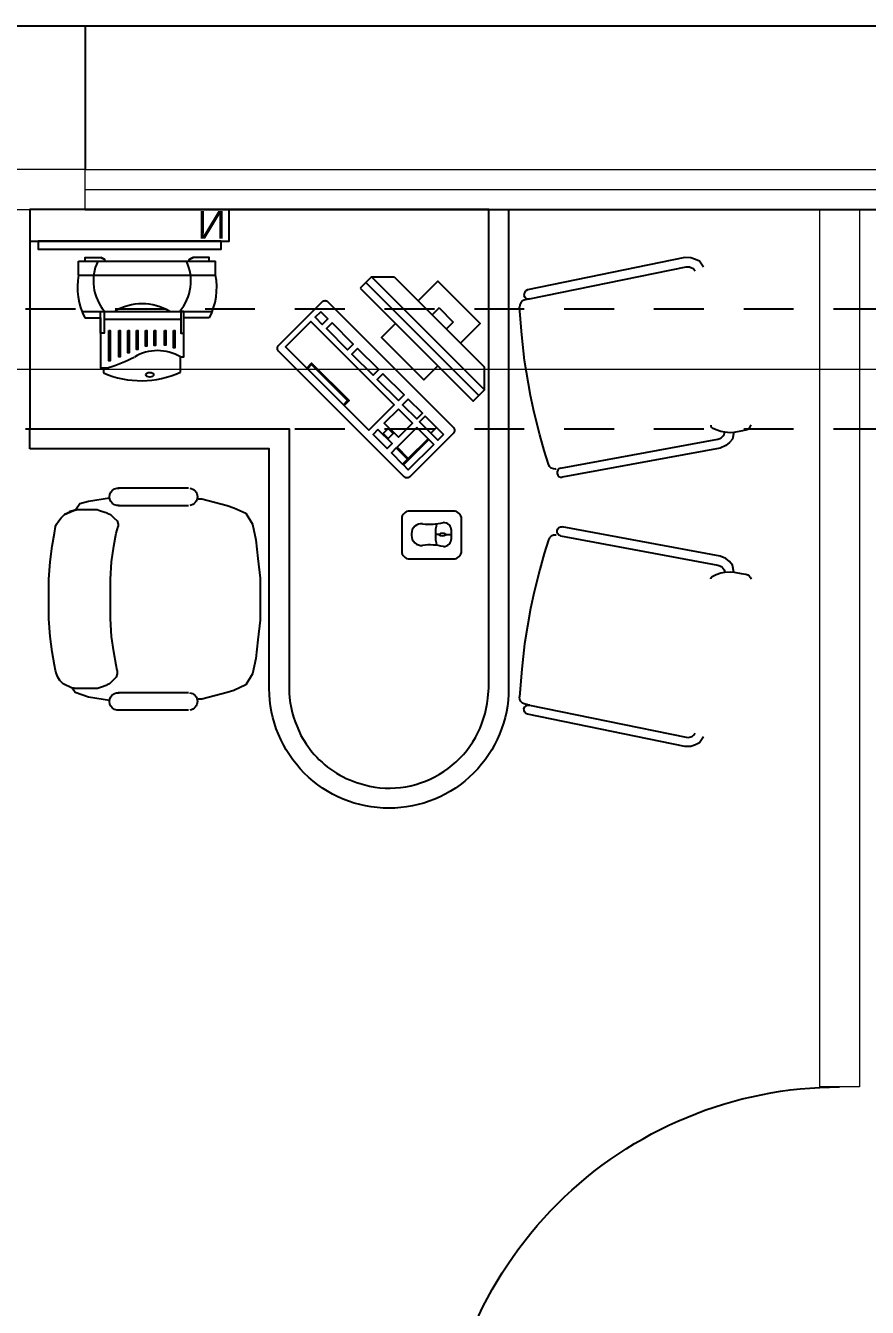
# Model space of a CAD drawing. Header units: metres. Extents: x -22 to 564, y 0 to 143.
# Drawn here: x 114.86 to 116.969, y 46.625 to 49.835 of the extents above; entities that cross this region are included whole.
import ezdxf
from ezdxf.enums import TextEntityAlignment as Align

# ---------------------------------------------------------------- set-up
doc = ezdxf.new("R2010")
doc.units = ezdxf.units.M
doc.linetypes.add('EJES630', pattern=[6.3, 5.5, -0.4, 0, -0.4])
doc.linetypes.add('XREF 1N NEURO-ONCOLOGIA$0$HIDDEN2', pattern=[0.1875, 0.125, -0.0625])
for name, color, linetype, lineweight in [('EJES', 11, 'EJES630', 0), ('XREF 1N NEURO-ONCOLOGIA$0$HERRERIAS', 1, 'Continuous', 18), ('XREF 1N NEURO-ONCOLOGIA$0$MUROS DE TABLAROCA', 150, 'Continuous', 13)]:
    doc.layers.add(name, color=color, linetype=linetype, lineweight=lineweight)
for name, color, linetype in [('XREF 1N NEURO-ONCOLOGIA$0$CONTRAVENTEOS', 6, 'XREF 1N NEURO-ONCOLOGIA$0$HIDDEN2'), ('XREF 1N NEURO-ONCOLOGIA$0$MOBILIARIO', 161, 'Continuous'), ('XREF 1N NEURO-ONCOLOGIA$0$MUROS BAJOS', 2, 'Continuous'), ('XREF 1N NEURO-ONCOLOGIA$0$NOVIDESA', 11, 'Continuous'), ('XREF 1N NEURO-ONCOLOGIA$0$PUERTAS', 253, 'Continuous'), ('XREF 1N NEURO-ONCOLOGIA$0$TEX-MOB', 4, 'Continuous')]:
    doc.layers.add(name, color=color, linetype=linetype)
doc.styles.add('XREF 1N NEURO-ONCOLOGIA$0$HANDLET', font='romans.shx')
doc.styles.add('XREF 1N NEURO-ONCOLOGIA$0$Standard', font='arial.ttf')

# ---------------------------------------------------------------- blocks, each defined once
blk = doc.blocks.new('XREF 1N NEURO-ONCOLOGIA$0$XREFCE5$0$A$C70061E05')
for points in [[(-0.25, 0), (0.25, 0), (0.25, -0.08), (-0.25, -0.08)], [(-0.2292, -0.08), (0.2292, -0.08), (0.2292, -0.1), (-0.2292, -0.1)]]:
    blk.add_lwpolyline(points, close=True)
at = {"insert": (-0.2409, -0.0038), "char_height": 0.07, "attachment_point": 1, "style": 'XREF 1N NEURO-ONCOLOGIA$0$Standard'}
blk.add_mtext_dynamic_manual_height_columns('N', width=0.075455, gutter_width=1.5693, heights=[0], dxfattribs=at)
blk = doc.blocks.new('XREF 1N NEURO-ONCOLOGIA$0$XR-00$0$Teclado-01')
blk.add_lwpolyline([(0, -0.2225), (0, 0.2225, -0.4142136), (0.01, 0.2325), (0.165, 0.2325, -0.4142136), (0.175, 0.2225), (0.175, -0.2225, -0.4142136), (0.165, -0.2325), (0.01, -0.2325, -0.4142136)], format="xyb", close=True)
for points in [[(0.03, 0.2175), (0.05, 0.2175), (0.05, 0.1925), (0.03, 0.1925)], [(0.065, 0.2175), (0.155, 0.2175), (0.155, 0.2), (0.065, 0.2)], [(0.065, 0.1575), (0.135, 0.1575), (0.135, 0.1975), (0.065, 0.1975)], [(0.1375, 0.1575), (0.155, 0.1575), (0.155, 0.1975), (0.1375, 0.1975)], [(0.03, 0.1525), (0.05, 0.1525), (0.05, 0.1925), (0.03, 0.1925)], [(0.03, 0.0925), (0.05, 0.0925), (0.05, 0.1425), (0.03, 0.1425)], [(0.065, 0.0925), (0.115, 0.0925), (0.115, 0.1425), (0.065, 0.1425)], [(0.1375, 0.0925), (0.155, 0.0925), (0.155, 0.1425), (0.1375, 0.1425)], [(0.1175, 0.12625), (0.135, 0.12625), (0.135, 0.10875), (0.1175, 0.10875)], [(0.03, 0.0025), (0.05, 0.0025), (0.05, 0.0775), (0.03, 0.0775)], [(0.155, -0.1425), (0.1375, -0.1425), (0.1375, -0.01), (0.155, -0.01), (0.155, 0.0775), (0.065, 0.0775), (0.065, -0.2175), (0.155, -0.2175)], [(0.03, -0.0875), (0.05, -0.0875), (0.05, -0.0125), (0.03, -0.0125)], [(0.14, -0.14), (0.155, -0.14), (0.155, -0.0125), (0.14, -0.0125)], [(0.03, -0.1775), (0.05, -0.1775), (0.05, -0.1025), (0.03, -0.1025)], [(0.03, -0.2175), (0.05, -0.2175), (0.05, -0.1925), (0.03, -0.1925)]]:
    blk.add_lwpolyline(points, close=True)
blk = doc.blocks.new('XREF 1N NEURO-ONCOLOGIA$0$XR-00$0$monitor delgado-01')
for p, q in [((-0.2, 0.09), (-0.16, 0.13)), ((-0.16, 0.13), (0.16, 0.13)), ((-0.025, 0.155), (0.025, 0.155)), ((-0.025, 0.155), (-0.025, 0.13)), ((0.025, 0.155), (0.025, 0.13)), ((0.2, 0.09), (0.16, 0.13)), ((-0.2, 0.07), (0.2, 0.07))]:
    blk.add_line(p, q)
for points in [[(0.075, 0.13), (0.075, 0.2), (-0.075, 0.2), (-0.075, 0.13)], [(-0.075, 0.05), (-0.075, 0), (0.075, 0), (0.075, 0.05)]]:
    blk.add_lwpolyline(points)
blk.add_lwpolyline([(-0.2, 0.05), (0.2, 0.05), (0.2, 0.09), (-0.2, 0.09)], close=True)
blk = doc.blocks.new('XREF 1N NEURO-ONCOLOGIA$0$XR-00$0$Mouse')
for p, q in [((-0.0011, -0.0395), (-0.0011, -0.0255)), ((-0.0015, -0.0395), (-0.0006, -0.0395)), ((-0.0015, -0.0565), (-0.0006, -0.0565)), ((-0.0011, -0.0565), (-0.0011, -0.0655)), ((-0.0032, -0.1255), (0.0011, -0.1255))]:
    blk.add_line(p, q)
blk.add_lwpolyline([(0.06, -0.13), (0.06, -0.02, 0.414214), (0.04, 0), (-0.04, 0, 0.414214), (-0.06, -0.02), (-0.06, -0.13, 0.414214), (-0.04, -0.15), (0.04, -0.15, 0.414214)], format="xyb", close=True)
blk.add_lwpolyline([(0.0289, -0.0455, 0.414214), (0.0089, -0.0255), (-0.0111, -0.0255, 0.414214), (-0.0311, -0.0455)], format="xyb")
for centre, radius, start, end in [((-0.1822, -0.0805), 0.1551, 353.6251, 13.0396), ((-0.0011, 0.055), 0.1206, 257.1911, 282.8089), ((0.0118, -0.048), 0.0158, 147.7443, 212.2557), ((-0.0015, -0.0397), 0.0002, 90, 135.3294), ((-0.0015, -0.0563), 0.0002, 224.6706, 270), ((-0.0006, -0.0397), 0.0002, 44.6706, 90), ((-0.0006, -0.0563), 0.0002, 270, 315.3294), ((-0.0139, -0.048), 0.0158, 327.7443, 32.2557), ((0.1801, -0.0805), 0.1551, 166.9604, 186.3749), ((-0.0032, -0.1005), 0.025, 173.6251, 270), ((0.0011, -0.1005), 0.025, 270, 6.3749)]:
    blk.add_arc(centre, radius, start, end)
blk = doc.blocks.new('XREF 1N NEURO-ONCOLOGIA$0$XR-00$0$impresora laser')
at = {"ltscale": 0.007}
for points in [[(29.976, 41.9496), (30.319, 41.9496)], [(29.976, 41.915), (29.976, 41.9496)], [(29.9922, 41.9496), (29.9922, 41.9587), (30.0318, 41.9587), (30.0419, 41.9539)], [(30.0419, 41.9496), (30.0419, 41.9539), (30.0318, 41.9587)], [(30.3028, 41.9496), (30.3028, 41.9587), (30.2633, 41.9587), (30.2531, 41.9539)], [(30.2531, 41.9496), (30.2531, 41.9539), (30.2633, 41.9587)], [(30.319, 41.915), (30.319, 41.9496)], [(29.9759, 41.9148), (30.3191, 41.9148)], [(29.9841, 41.824), (30.3109, 41.824)], [(29.9915, 41.8076), (30.0304, 41.8076)], [(30.0397, 41.8047), (30.2322, 41.8047)], [(30.2313, 41.7098), (30.2395, 41.7098), (30.2395, 41.8076)], [(30.3035, 41.8076), (30.2395, 41.8076)], [(30.2313, 41.672), (30.2313, 41.7098)]]:
    blk.add_lwpolyline(points, dxfattribs=at)
for points in [[(30.0304, 41.824), (30.0397, 41.824), (30.0397, 41.7695), (30.0304, 41.7695)], [(30.2395, 41.824), (30.2322, 41.824), (30.2322, 41.7695), (30.2395, 41.7695)], [(30.0513, 41.7757), (30.0546, 41.7757), (30.0546, 41.6998), (30.0513, 41.6998)], [(30.0766, 41.7757), (30.08, 41.7757), (30.08, 41.7101), (30.0766, 41.7101)], [(30.0991, 41.7757), (30.1025, 41.7757), (30.1025, 41.7197), (30.0991, 41.7197)], [(30.1211, 41.7757), (30.1244, 41.7757), (30.1244, 41.7286), (30.1211, 41.7286)], [(30.1436, 41.7757), (30.147, 41.7757), (30.147, 41.7366), (30.1436, 41.7366)], [(30.1655, 41.7757), (30.1689, 41.7757), (30.1689, 41.7386), (30.1655, 41.7386)], [(30.1914, 41.7757), (30.1948, 41.7757), (30.1948, 41.7395), (30.1914, 41.7395)], [(30.2134, 41.7757), (30.2167, 41.7757), (30.2167, 41.7326), (30.2134, 41.7326)]]:
    blk.add_lwpolyline(points, close=True, dxfattribs=at)
for points in [[(30.0304, 41.8076), (30.0304, 41.6829), (30.0505, 41.6829, 0.229403)], [(30.0382, 41.6829), (30.0382, 41.6699, 0.789733)]]:
    blk.add_lwpolyline(points, format="xyb", dxfattribs=at)
for centre, radius, start, end in [((30.1308, 41.9), 0.1179, 155.1201, 220.112), ((30.1394, 41.9), 0.1179, 319.888, 24.8799), ((30.1378, 41.8837), 0.1649, 169.0524, 207.459), ((30.1572, 41.8837), 0.1649, 332.541, 10.9476), ((30.1351, 41.7054), 0.1375, 59.6129, 120.3871), ((29.9248, 42.0857), 0.4219, 287.3233, 296.8765), ((30.1738, 41.6133), 0.1123, 59.197, 121.2004), ((30.1325, 41.8851), 0.2349, 246.334, 294.8774)]:
    blk.add_arc(centre, radius, start, end, dxfattribs=at)
blk.add_ellipse((30.1541, 41.6652), major_axis=(-0.00987, 0), ratio=0.593756, dxfattribs=at)
blk = doc.blocks.new('XREF 1N NEURO-ONCOLOGIA$0$SILLA ATENCION')
for p, q in [((-0.1837, 0.4941), (-0.1996, 0.4915)), ((-0.152, 0.4994), (-0.1837, 0.4941)), ((-0.115, 0.5047), (-0.152, 0.4994)), ((-0.0727, 0.5074), (-0.115, 0.5047)), ((-0.0225, 0.5074), (-0.0727, 0.5074)), ((0.0224, 0.5074), (-0.0225, 0.5074)), ((0.0647, 0.5047), (0.0224, 0.5074)), ((0.1017, 0.4995), (0.0647, 0.5047)), ((0.1334, 0.4942), (0.1017, 0.4995)), ((0.1466, 0.4915), (0.1334, 0.4942)), ((-0.2287, 0.4703), (-0.2339, 0.4571)), ((-0.2339, 0.4571), (-0.2287, 0.4703)), ((-0.2207, 0.4783), (-0.2287, 0.4703)), ((-0.2128, 0.4836), (-0.2207, 0.4783)), ((-0.2049, 0.4888), (-0.2128, 0.4836)), ((-0.1996, 0.4915), (-0.2049, 0.4888)), ((0.1545, 0.4889), (0.1466, 0.4915)), ((0.1624, 0.4863), (0.1545, 0.4889)), ((0.1704, 0.481), (0.1624, 0.4863)), ((0.1783, 0.473), (0.1704, 0.481)), ((0.1889, 0.4519), (0.1783, 0.473)), ((-0.2551, 0.4333), (-0.2604, 0.4122)), ((-0.2392, 0.4439), (-0.2551, 0.4333)), ((-0.2339, 0.4571), (-0.2392, 0.4439)), ((-0.2366, 0.4571), (-0.2392, 0.4439)), ((-0.2392, 0.4439), (-0.2339, 0.4571)), ((-0.2392, 0.4439), (-0.2392, 0.4413)), ((-0.2392, 0.4228), (-0.2392, 0.4439)), ((-0.2392, 0.4439), (-0.2392, 0.4439)), ((-0.2339, 0.4571), (-0.2366, 0.4571)), ((0.1889, 0.4519), (0.1889, 0.4519)), ((0.1994, 0.444), (0.1889, 0.4519)), ((0.1889, 0.4519), (0.1889, 0.444)), ((0.1889, 0.4519), (0.1889, 0.4519)), ((0.1889, 0.4519), (0.1889, 0.4519)), ((0.1889, 0.4519), (0.1889, 0.4519)), ((0.1889, 0.4466), (0.1889, 0.4519)), ((0.1889, 0.444), (0.1889, 0.4334)), ((0.1889, 0.4334), (0.1889, 0.4228)), ((0.21, 0.4123), (0.1994, 0.444)), ((-0.2604, 0.4122), (-0.2683, 0.362)), ((-0.2392, 0.4122), (-0.2392, 0.4228)), ((-0.2392, 0.4016), (-0.2392, 0.4122)), ((-0.2392, 0.3911), (-0.2392, 0.4016)), ((0.1889, 0.4228), (0.1889, 0.4123)), ((0.1889, 0.4123), (0.1889, 0.4017)), ((0.1889, 0.4017), (0.1889, 0.3911)), ((0.21, 0.4123), (0.21, 0.4123)), ((0.218, 0.3621), (0.21, 0.4123)), ((-0.2366, 0.3831), (-0.2392, 0.3911)), ((-0.2313, 0.3673), (-0.2366, 0.3831)), ((0.1862, 0.3832), (0.181, 0.3673)), ((0.1889, 0.3911), (0.1862, 0.3832)), ((-0.2921, 0.3408), (-0.292, 0.1717)), ((-0.2683, 0.362), (-0.2683, 0.362)), ((-0.2683, 0.362), (-0.2683, 0.362)), ((-0.2498, 0.3409), (-0.2497, 0.1717)), ((-0.2313, 0.3673), (-0.2286, 0.3594)), ((-0.2286, 0.3594), (-0.2207, 0.3514)), ((-0.2207, 0.3514), (-0.2128, 0.3435)), ((-0.2128, 0.3435), (-0.2048, 0.3409)), ((-0.2048, 0.3409), (-0.1996, 0.3409)), ((-0.1837, 0.3462), (-0.1996, 0.3409)), ((-0.152, 0.3514), (-0.1837, 0.3462)), ((-0.115, 0.3567), (-0.152, 0.3514)), ((-0.0727, 0.3594), (-0.115, 0.3567)), ((-0.0225, 0.3594), (-0.0727, 0.3594)), ((0.0224, 0.3594), (-0.0225, 0.3594)), ((0.0647, 0.3568), (0.0224, 0.3594)), ((0.1017, 0.3515), (0.0647, 0.3568)), ((0.1334, 0.3462), (0.1017, 0.3515)), ((0.1466, 0.3436), (0.1334, 0.3462)), ((0.1466, 0.3436), (0.1545, 0.3436)), ((0.1545, 0.3436), (0.1625, 0.3462)), ((0.1625, 0.3462), (0.1704, 0.3541)), ((0.1704, 0.3541), (0.1783, 0.3621)), ((0.1783, 0.3621), (0.181, 0.3673)), ((0.1995, 0.1718), (0.1995, 0.3409)), ((0.218, 0.3621), (0.218, 0.3621)), ((0.2418, 0.1718), (0.2417, 0.3409)), ((-0.2656, 0.1506), (-0.2656, 0.14)), ((-0.2656, 0.14), (-0.2497, 0.0792)), ((0.1995, 0.0793), (0.2153, 0.1401)), ((0.2153, 0.1401), (0.2153, 0.1507)), ((-0.2497, 0.0792), (-0.2444, 0.0634)), ((-0.2444, 0.0634), (-0.2444, 0.0634)), ((-0.2444, 0.0634), (-0.2444, 0.0634)), ((-0.2444, 0.0634), (-0.2312, 0.0343)), ((0.181, 0.0344), (0.1942, 0.0635)), ((0.1942, 0.0635), (0.1995, 0.0793)), ((0.1942, 0.0635), (0.1942, 0.0635)), ((0.1942, 0.0635), (0.1942, 0.0635)), ((-0.2312, 0.0343), (-0.2048, 0.0185)), ((0.1546, 0.0185), (0.181, 0.0344)), ((-0.2048, 0.0185), (-0.1678, 0.0105)), ((-0.1678, 0.0105), (-0.1229, 0.0053)), ((-0.1229, 0.0053), (-0.0753, 0)), ((-0.0251, 0), (0.0251, 0)), ((0.0251, 0), (0.0727, 0.0053)), ((0.0727, 0.0053), (0.1176, 0.0106)), ((0.1176, 0.0106), (0.1546, 0.0185)), ((-0.0753, 0), (-0.0198, 0))]:
    blk.add_line(p, q)
for centre, start, end in [((-0.2709, 0.3409), 353.0083, 187.0083), ((0.2206, 0.3409), 352.0083, 186.0083), ((-0.2709, 0.1717), 187.0083, 353.0083), ((0.2206, 0.1718), 186.0083, 352.0083)]:
    blk.add_arc(centre, 0.0211, start, end)
blk = doc.blocks.new('XREF 1N NEURO-ONCOLOGIA$0$SILLA-EJECUTIVA')
for p, q in [((0.1977, 0.2051), (0.2056, 0.2241)), ((0.2056, 0.2241), (0.2163, 0.2319)), ((0.2163, 0.2319), (0.2279, 0.2387)), ((0.2279, 0.2387), (0.2454, 0.2425)), ((0.2454, 0.2425), (0.7039, 0.2378)), ((0.1493, 0.1996), (0.1458, 0.1944)), ((0.1531, 0.2025), (0.1493, 0.1996)), ((0.1572, 0.2048), (0.1531, 0.2025)), ((0.1631, 0.2056), (0.1572, 0.2048)), ((0.1766, 0.2055), (0.1631, 0.2056)), ((0.1972, 0.2051), (0.1766, 0.2055)), ((0.2088, 0.2037), (0.1972, 0.2051)), ((0.2235, 0.1997), (0.2088, 0.2037)), ((0.2268, 0.2062), (0.2232, 0.1998)), ((0.2344, 0.1956), (0.2235, 0.1997)), ((0.2296, 0.2093), (0.2268, 0.2062)), ((0.2335, 0.212), (0.2296, 0.2093)), ((0.2365, 0.2139), (0.2335, 0.212)), ((0.2464, 0.1883), (0.2344, 0.1956)), ((0.2408, 0.2151), (0.2365, 0.2139)), ((0.2467, 0.2158), (0.2408, 0.2151)), ((0.2562, 0.1812), (0.2464, 0.1883)), ((0.7037, 0.2117), (0.2467, 0.2158)), ((0.7162, 0.2113), (0.719, 0.2109)), ((0.719, 0.2109), (0.7239, 0.2097)), ((0.7239, 0.2097), (0.7298, 0.2059)), ((0.7298, 0.2059), (0.7338, 0.2005)), ((0.7338, 0.2005), (0.7358, 0.1939)), ((0.7358, 0.1939), (0.7402, 0.1533)), ((0.2581, 0.1788), (0.2562, 0.1812)), ((0.2589, 0.1758), (0.2581, 0.1788)), ((0.2586, 0.1732), (0.2589, 0.1758)), ((0.7402, 0.1533), (0.7439, 0.1062)), ((0.7439, 0.1062), (0.7476, 0.0408)), ((0.7476, 0.0408), (0.7489, -0.0085)), ((0.7489, -0.0085), (0.7459, -0.1103)), ((0.7459, -0.1103), (0.7399, -0.1836)), ((0.7399, -0.1836), (0.7309, -0.2624)), ((0.1928, -0.2737), (0.2007, -0.2927)), ((0.2007, -0.2927), (0.2114, -0.3004)), ((0.2219, -0.2747), (0.2183, -0.2683)), ((0.2247, -0.2778), (0.2219, -0.2747)), ((0.2286, -0.2805), (0.2247, -0.2778)), ((0.2316, -0.2825), (0.2286, -0.2805)), ((0.2359, -0.2836), (0.2316, -0.2825)), ((0.2418, -0.2844), (0.2359, -0.2836)), ((0.6988, -0.2803), (0.2418, -0.2844)), ((0.6971, -0.2802), (0.7012, -0.2802)), ((0.7043, -0.2816), (0.6988, -0.2803)), ((0.7012, -0.2802), (0.7059, -0.2799)), ((0.708, -0.284), (0.7043, -0.2816)), ((0.7059, -0.2799), (0.7114, -0.2798)), ((0.7108, -0.2873), (0.708, -0.284)), ((0.7122, -0.2924), (0.7108, -0.2873)), ((0.7108, -0.2983), (0.7122, -0.2924)), ((0.7114, -0.2798), (0.7141, -0.2794)), ((0.7141, -0.2794), (0.719, -0.2782)), ((0.719, -0.2782), (0.7249, -0.2744)), ((0.7249, -0.2744), (0.7289, -0.2691)), ((0.7289, -0.2691), (0.7309, -0.2624)), ((0.2114, -0.3004), (0.223, -0.3072)), ((0.223, -0.3072), (0.2405, -0.3111)), ((0.2405, -0.3111), (0.699, -0.3064)), ((0.699, -0.3064), (0.7045, -0.3051)), ((0.7045, -0.3051), (0.7082, -0.302)), ((0.7082, -0.302), (0.7108, -0.2983))]:
    blk.add_line(p, q)
blk.add_arc((0.7038, 0.2248), 0.013, 269.4862, 89.4862)
blk = doc.blocks.new('XREF 1N NEURO-ONCOLOGIA')
at = {"layer": 'XREF 1N NEURO-ONCOLOGIA$0$CONTRAVENTEOS', "elevation": 0}
blk.add_lwpolyline([(15.6739, 24.2576), (15.6739, 31.3576), (15.3739, 31.3576), (15.3739, 24.2576)], close=True, dxfattribs=at)
at = {"layer": 'XREF 1N NEURO-ONCOLOGIA$0$HERRERIAS'}
for p, q in [((15.9739, 29.4076, 0), (15.9739, 26.2076, 0)), ((16.0239, 29.4076, 0), (16.0239, 26.2076, 0))]:
    blk.add_line(p, q, dxfattribs=at)
at = {"layer": 'XREF 1N NEURO-ONCOLOGIA$0$MOBILIARIO', "elevation": 0, "flags": 128}
for points in [[(15.3239, 29.5467), (15.3739, 29.5467), (15.3739, 29.4967), (15.3739, 28.8967), (14.7252, 28.8967, 0.103331), (14.6287, 28.8769), (14.6061, 28.8671), (14.5851, 28.8545), (14.5654, 28.8399, 0.151403), (14.4856, 28.719), (14.4788, 28.6954, 0.444445), (14.6995, 28.3991), (14.7252, 28.3967), (15.8739, 28.3967), (15.9239, 28.3967), (15.9239, 28.3467), (14.7239, 28.3467, -0.414214), (14.4239, 28.6467, -0.414214), (14.7239, 28.9467), (15.3239, 28.9467)], [(14.5654, 28.8399, 0.151403), (14.4856, 28.719), (14.4788, 28.6954, 0.444445), (14.6995, 28.3991), (14.7252, 28.3967), (15.8739, 28.3967), (15.9239, 28.3967), (15.9239, 29.4967), (15.9239, 29.5467), (15.8739, 29.5467), (15.3739, 29.5467), (15.3739, 29.4967), (15.3739, 28.8967), (14.7252, 28.8967, 0.103331), (14.6287, 28.8769), (14.6061, 28.8671), (14.5851, 28.8545), (14.5654, 28.8399)]]:
    blk.add_lwpolyline(points, format="xyb", close=True, dxfattribs=at)
at = {"layer": 'XREF 1N NEURO-ONCOLOGIA$0$MUROS BAJOS'}
for p, q in [((15.9239, 29.4076), (15.9239, 26.2076)), ((16.3839, 29.4076), (16.3838, 26.2076))]:
    blk.add_line(p, q, dxfattribs=at)
at = {"layer": 'XREF 1N NEURO-ONCOLOGIA$0$MUROS DE TABLAROCA'}
for p, q in [((16.0239, 29.4076), (16.0239, 31.3576)), ((15.9239, 29.6076), (15.9239, 29.4076)), ((15.9239, 29.4076), (16.0239, 29.4076)), ((15.9239, 27.5676), (13.7256, 27.5676)), ((13.7256, 27.4676), (13.7256, 27.5676)), ((15.9239, 27.4676), (13.7256, 27.4676))]:
    blk.add_line(p, q, dxfattribs=at)
at = {"layer": 'XREF 1N NEURO-ONCOLOGIA$0$NOVIDESA'}
for p, q in [((16.3841, 34.4326), (16.384, 29.4076)), ((16.384, 29.4076), (16.0239, 29.4076))]:
    blk.add_line(p, q, dxfattribs=at)
at = {"layer": 'XREF 1N NEURO-ONCOLOGIA$0$PUERTAS'}
blk.add_lwpolyline([(12.7256, 28.5176), (12.7938, 28.5176), (12.7938, 27.5176), (12.7256, 27.5176), (12.7256, 28.5176, -0.414214), (13.7256, 27.5176)], format="xyb", dxfattribs=at)
at = {"layer": 'XREF 1N NEURO-ONCOLOGIA$0$MOBILIARIO', "xscale": -1, "rotation": 270}
blk.add_blockref('XREF 1N NEURO-ONCOLOGIA$0$XREFCE5$0$A$C70061E05', (15.9239, 29.2967, 0), dxfattribs=at)
at = {"layer": 'XREF 1N NEURO-ONCOLOGIA$0$MOBILIARIO'}
for name, p, xscale, yscale, zscale, rotation in [('XREF 1N NEURO-ONCOLOGIA$0$SILLA ATENCION', (14.9214, 28.9695, 0), -1.043243553442507, 1.043243553442507, 1.043243553442507, 0.00832621753831475), ('XREF 1N NEURO-ONCOLOGIA$0$SILLA-EJECUTIVA', (14.8057, 27.6464, 0), -0.8766981129959265, 0.8766981129959264, 0.8766981129959264, 258.9683745294151), ('XREF 1N NEURO-ONCOLOGIA$0$SILLA-EJECUTIVA', (15.5756, 27.6464, 0), 0.8766981129959261, 0.8766981129959261, 0.8766981129959261, 101.0316254705851)]:
    blk.add_blockref(name, p, dxfattribs=dict(at, xscale=xscale, yscale=yscale, zscale=zscale, rotation=rotation))
at = {"layer": 'XREF 1N NEURO-ONCOLOGIA$0$MOBILIARIO', "extrusion": (0, 0, -1), "xscale": -1, "zscale": -1}
for name, p, rotation in [('XREF 1N NEURO-ONCOLOGIA$0$XR-00$0$impresora laser', (26.1556, 59.4003, -0.0277), 89.99994273058942), ('XREF 1N NEURO-ONCOLOGIA$0$XR-00$0$Teclado-01', (-15.535, 28.6424, -0.0277), 224.9999427305893), ('XREF 1N NEURO-ONCOLOGIA$0$XR-00$0$monitor delgado-01', (-15.5498, 28.6127, -0.0277), 134.9999427305883), ('XREF 1N NEURO-ONCOLOGIA$0$XR-00$0$Mouse', (-15.1082, 28.4648, -0.0277), 179.9999427305892)]:
    blk.add_blockref(name, p, dxfattribs=dict(at, rotation=rotation))
at = {"layer": 'XREF 1N NEURO-ONCOLOGIA$0$TEX-MOB', "style": 'XREF 1N NEURO-ONCOLOGIA$0$HANDLET'}
for p in [(1.7, 4.5847, 0), (1.7073, 2.0138, 0)]:
    blk.add_attdef('234', text='', height=0.075, rotation=180, dxfattribs=at).set_placement(p, align=Align.MIDDLE_CENTER)

msp = doc.modelspace()

# ---------------------------------------------------------------- block references
at = {"rotation": 90}
msp.add_blockref('XREF 1N NEURO-ONCOLOGIA', (144.4169, 33.4511), dxfattribs=at)

# ---------------------------------------------------------------- next in the draw order: linework, layer by layer
at = {"layer": 'EJES'}
msp.add_line((80.8467, 48.975), (145.8292, 48.9751), dxfattribs=at)

doc.saveas('drawing.dxf')
